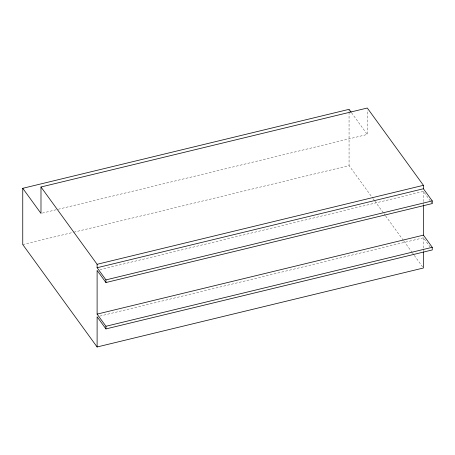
<?xml version="1.0" encoding="UTF-8"?>
<svg xmlns="http://www.w3.org/2000/svg" width="455" height="455" viewBox="0 0 455 455"><rect width="100%" height="100%" fill="white"/><g stroke="black" fill="none" stroke-linecap="round" stroke-linejoin="round"><path stroke-width="0.34" stroke-dasharray="2.27 1.71" d="M42.366 213.094L57.546 209.419M58.234 209.249L367.299 134.452L367.299 110.11M22.75 244.562L73.113 232.374M73.801 232.204L349.059 165.592L372.742 198.204M99.867 269.701L423.423 191.401L430.646 201.349M99.867 316.094L423.423 237.789L430.646 247.736M431.044 201.901L432.25 203.561M351.55 112.76L367.299 134.452M373.157 198.778L374.402 200.49M374.818 201.064L383.542 213.082M383.957 213.651L385.203 215.369M385.618 215.943L403.483 240.547M403.898 241.116L412.207 252.559M412.622 253.134L413.868 254.851M414.283 255.42L422.593 266.863M423.423 191.401L423.423 201.986M423.423 202.691L423.423 204.807M423.423 237.789L423.423 248.333M423.423 249.033L423.423 251.143M349.059 109.337L349.059 111.447M349.059 112.146L349.059 165.592"/><path stroke-width="0.68" d="M423.423 251.843L423.423 268.006L97.108 346.977L22.75 244.562L22.75 188.307L349.059 109.337L351.135 112.192M22.75 188.307L40.99 213.423L40.99 186.994L367.299 108.023L423.423 185.321L423.423 188.757L432.25 200.917L432.25 203.561L105.941 282.532L97.108 270.372L97.108 314.115L105.941 326.275L105.941 328.92L432.25 249.949L432.25 247.31L423.423 235.15L423.423 205.512M40.99 186.994L97.108 264.287L423.423 185.321M97.108 264.287L97.108 267.728L423.423 188.757M97.108 267.728L105.941 279.888L432.25 200.917M97.108 314.115L423.423 235.15M105.941 326.275L432.25 247.31M105.941 328.92L97.108 316.76L97.108 346.977M105.941 279.888L105.941 282.532"/></g></svg>
